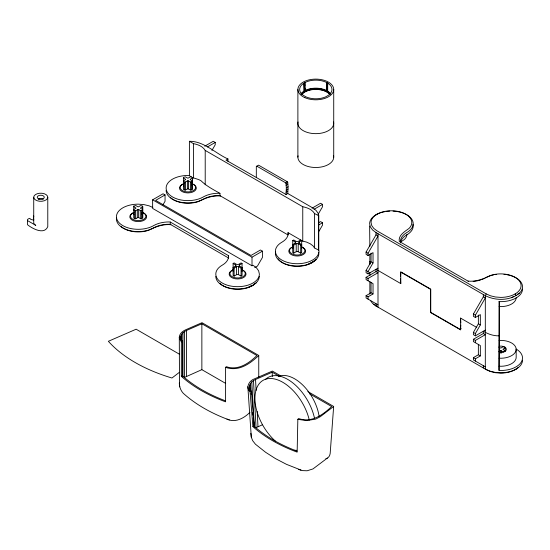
<?xml version="1.0" encoding="UTF-8"?>
<svg xmlns="http://www.w3.org/2000/svg" width="550" height="550" viewBox="0 0 550 550"><rect width="100%" height="100%" fill="white"/><g stroke="black" fill="none" stroke-linecap="round" stroke-linejoin="round"><path stroke-width="0.82" d="M133.753 206.119L133.753 218.164L135.74 218.742L137.871 217.532A0.694 0.399 0 0 1 138.572 217.532L140.704 218.742L142.697 218.164L142.697 206.119L140.704 205.542L138.572 206.752A0.694 0.399 0 0 1 137.871 206.752L135.74 205.542L133.753 206.119L133.753 206.69L135.843 207.928A0.694 0.399 0 0 1 135.843 208.326L133.753 209.557M134.743 218.742L134.743 210.705L133.753 210.134M135.74 218.742L135.74 210.705L137.871 209.495A0.694 0.399 0 0 1 138.572 209.495L140.704 210.705L142.697 210.134M137.692 217.607L137.692 209.577M138.751 217.607L138.751 209.577M140.704 218.742L140.704 210.705M141.701 218.742L141.701 210.705M141.9 214.266L141.701 212.774L142.697 212.197L142.89 213.689L141.701 214.376M228.566 258.61L228.408 257.895L170.259 224.331L170.259 222.035L169.029 221.939A21.78 12.574 0 0 0 153.622 225.624A21.78 12.574 0 0 1 118.099 221.547A21.78 12.574 0 0 1 138.222 204.153L143.859 204.586L149.112 205.837L152.873 207.508M191.386 176.859L190.389 176.859L188.258 178.069A0.694 0.399 0 0 1 187.557 178.069L185.426 176.859L183.439 177.43L183.439 189.482L185.426 190.053L187.557 188.843A0.694 0.399 0 0 1 188.258 188.843L190.389 190.053L192.376 189.482L192.376 177.43M184.429 190.053L184.429 182.022L183.439 181.445M185.426 190.053L185.426 182.022L187.557 180.812A0.694 0.399 0 0 1 188.258 180.812L190.389 182.022L192.376 181.445M187.378 188.925L187.378 180.895M188.437 188.925L188.437 180.895M190.389 190.053L190.389 182.022M191.386 190.053L191.386 182.022M191.586 185.577L191.386 184.085L192.376 183.514L192.576 185.006L191.386 185.694M193.456 178.056L193.456 143.632L189.399 141.288L189.399 175.711C192.748 178.461 197.147 178.502 200.826 180.586C206.326 186.017 213.146 189.523 219.945 193.346L219.945 195.642L288.028 234.946L288.028 232.657L302.761 241.161L306.343 242.021L310.131 243.698L313.032 245.877L314.518 247.947L318.773 250.181L318.773 215.758L318.251 213.476L316.078 210.444L312.613 207.838L287.774 193.497L286.034 194.501L225.968 160.105L227.954 158.957L227.954 161.253M205.212 184.841L205.212 150.418C202.778 146.314 197.931 144.506 193.456 143.632M228.408 257.895L228.408 255.606L170.259 222.035M233.117 271.521L233.117 263.484L234.114 262.914L236.596 264.351A1.403 0.811 0 0 0 238.583 264.351L241.072 262.914L242.062 263.484L242.062 271.521M234.114 276.107L234.114 268.077L236.596 266.64A1.403 0.811 0 0 1 238.583 266.64L241.072 268.077L242.062 267.506L242.062 275.536L241.072 276.107L238.583 274.677A1.403 0.811 0 0 0 236.596 274.677L234.114 276.107L233.117 275.536L233.117 267.506L235.606 266.069A1.403 0.811 0 0 0 235.606 264.921L233.117 263.484M236.596 274.677L236.596 266.64M238.583 274.677L238.583 266.64M162.979 204.827L165.055 201.238L165.055 194.927L163.061 193.786L152.632 199.808L152.632 208.416L252.003 265.781L252.003 257.18L262.433 251.151L262.433 257.462L257.462 266.069L254.726 267.651M292.738 248.572L292.738 240.542L293.734 239.965L296.216 241.402A1.403 0.811 0 0 0 298.203 241.402L300.692 239.965M293.734 253.158L293.734 245.128L296.216 243.698A1.403 0.811 0 0 1 298.203 243.698L300.692 245.128L301.682 244.558L301.682 252.587L300.692 253.158L298.203 251.728A1.403 0.811 0 0 0 296.216 251.728L293.734 253.158L292.738 252.587L292.738 244.558L295.226 243.121A1.403 0.811 0 0 0 295.226 241.972L292.738 240.542M296.216 251.728L296.216 243.698M298.203 251.728L298.203 243.698M302.761 241.161L302.761 206.738L205.212 150.418M314.518 247.947L314.518 213.531C312.077 209.419 307.237 207.618 302.761 206.738M312.049 208.168L320.561 203.246L322.554 204.394L322.554 206.69L317.996 214.583M461.134 328.57L459.979 329.237L431.262 312.661L430.76 311.795L430.76 289.135L400.654 271.755L400.854 283.628L376.007 269.287L376.007 271.583L366.073 277.317L366.073 279.613L373.031 283.628L373.031 293.954L371.044 292.806L366.073 295.68L366.073 297.969L378.001 304.858L378.001 307.154M368.06 299.118L368.06 296.821L373.031 293.954M369.854 264.729L369.854 254.65M369.854 246.256L369.627 225.974M377.994 233.716L378.001 268.139L368.06 273.879L368.06 271.583L373.031 262.976L373.031 252.649L368.06 255.516L366.073 254.368L366.073 252.079L376.007 234.864L376.007 232.567L372.549 229.962L370.37 226.93L369.627 223.678A21.78 12.574 0 0 1 380.524 212.788M378.001 304.858L378.001 268.139M400.551 276.574L400.854 272.731L401.349 272.442L430.066 289.025L430.561 289.884L430.561 312.544L460.673 329.924L460.673 318.168M516.12 349.03A21.78 12.574 0 0 1 520.843 362.739A21.78 12.574 0 0 1 500.72 370.501L499.029 370.37L499.228 301.414L499.228 335.837C493.68 336.036 488.084 334.118 483.326 331.244L483.326 333.541L473.392 339.281L473.392 341.571L480.349 345.586L480.349 355.919L478.362 354.771L473.392 357.638L473.392 359.934L485.313 366.816M478.362 315.047L478.362 323.785L473.392 332.393L473.392 334.689L475.379 335.837L485.313 330.096L485.313 295.68L486.241 293.92L490.538 295.817L495.447 296.993L500.72 297.392A20.364 11.756 0 0 0 520.389 282.597A20.364 11.756 0 0 0 490.538 275.454C483.587 278.994 475.956 281.854 468.022 281.105M483.326 294.532L483.326 296.821L473.392 314.036L473.392 316.332L475.379 317.481L480.349 314.607L480.349 324.933L475.379 333.541L475.379 335.837M475.379 361.082L475.379 358.786L480.349 355.919M475.379 342.719L475.379 340.423L485.313 334.689L483.326 333.541M475.379 317.481L475.379 315.184L485.313 297.969L483.326 296.821M478.362 354.771L478.362 344.444M483.326 367.964L483.326 365.668M485.313 330.096L485.313 369.112L489.83 371.112L495.082 372.364L500.72 372.797A21.78 12.574 0 0 0 522.5 360.216M499.228 335.837L499.029 370.37M498.884 351.526L500.369 350.694A0.694 0.399 0 0 1 501.064 350.694L503.202 351.897L505.189 351.326L505.189 347.311L503.202 346.734L501.064 347.944A0.694 0.399 0 0 1 500.369 347.944L498.884 347.112M309.361 393.669L331.65 406.539C322.431 415.223 311.596 422.978 298.54 418.55L297.839 419.334L297.151 452.114L296.223 451.797A147.414 85.106 0 0 1 253.44 427.103L252.904 426.566L250.058 391.744C245.252 387.434 249.349 380.408 254.574 378.806L272.353 371.064L280.479 375.76M326.707 90.626L326.308 90.86L326.707 82.596L326.707 87.416M327.236 82.864L328.632 83.779A16.163 9.329 0 0 1 328.632 95.143L325.648 96.862A16.163 9.329 0 0 1 305.972 96.862L302.988 95.143A16.163 9.329 0 0 1 302.988 83.779L305.972 82.06A16.163 9.329 0 0 1 325.648 82.06L327.236 82.864L326.837 91.128L328.185 92.008A15.599 9.006 0 0 1 330.22 94.05M327.697 91.204L327.298 91.431L327.697 83.167L327.697 91.204L328.632 91.816A16.163 9.329 0 0 1 330.736 93.926M307.808 391.531L333.657 406.457L330.309 451.667A13.984 8.078 60 0 1 327.367 458.081L312.978 468.923L307.127 470.779L302.349 470.601L286.522 464.358L275.529 458.638L265.616 452.293L255.427 444.201L252.684 440.694L251.295 437.168L247.844 386.609M286.034 194.501L286.33 187.791L286.034 183.597L285.539 182.738L256.816 166.162M287.774 193.497L288.069 186.78L287.774 182.593L287.279 181.734L258.555 165.158L256.321 166.444L256.321 177.347M460.769 325.105L460.474 328.955M179.486 384.656L179.3 337.088C179.568 333.616 182.559 331.183 185.536 329.856L201.994 322.692L258.754 355.465L258.754 377.561M180.709 339.653C179.905 335.562 182.724 331.877 186.436 330.481L201.864 323.764L256.898 355.541C248.792 363.454 237.985 370.824 226.242 366.664L225.596 367.379L225.596 401.803L224.668 401.493A147.414 85.106 0 0 1 181.892 376.798L181.349 376.262L181.349 341.839L179.486 338.759L179.3 337.088M249.576 390.026C248.215 385.426 251.302 381.04 255.544 379.479L272.209 372.226L279.641 376.516M259.373 276.396C259.105 280.782 255.599 283.869 251.989 285.856M211.922 150.466L215.236 144.733L215.236 142.436L213.249 141.288L204.731 146.204M318.828 231.502L322.554 225.046L322.554 222.757L320.561 221.609L318.436 222.839M368.06 255.516L368.06 253.22L378.001 236.012L376.007 234.864M368.06 273.879L366.073 272.731L366.073 270.435L371.044 261.827L371.044 253.089M311.609 262.907C315.356 260.851 319.591 257.173 318.773 252.478M179.389 372.322L171.964 378.008A147.414 85.106 0 0 1 108.364 341.296L136.132 329.209L179.623 354.324M258.754 355.465C249.556 364.203 238.631 371.779 225.596 367.379M249.947 412.273C244.186 418.227 235.125 423.149 226.923 419.086C211.062 413.002 195.924 404.683 183.253 393.277C180.668 390.486 179.348 386.767 179.3 382.979M333.657 406.457L320.251 416.721L315.728 419.079L306.735 420.612L297.839 419.334M376.007 232.567L485.313 295.68C495.935 301.015 510.194 300.884 519.585 293.074A21.78 12.574 0 0 0 507.134 274.766M304.315 89.134L303.916 83.167L303.916 91.204L304.315 91.431L304.315 89.134L305.305 88.564L304.906 82.596L304.906 85.807M303.916 91.204L302.988 91.816A16.163 9.329 0 0 0 300.877 93.926M326.837 91.128L325.304 90.351A15.599 9.006 0 0 0 306.309 90.351L303.435 92.008A15.599 9.006 0 0 0 301.393 94.05M189.399 141.288C204.084 141.144 215.242 153.319 227.954 158.957M207.426 146.946L215.236 142.436M189.399 175.711L187.907 175.471A21.78 12.574 0 0 0 167.784 192.857A21.78 12.574 0 0 0 203.308 196.941A21.78 12.574 0 0 1 218.714 193.256L219.945 193.346M183.439 180.874L185.529 179.644A0.694 0.399 0 0 0 185.529 179.238L183.439 178.008L183.439 177.43M165.055 194.927L155.609 200.379L251.006 255.454L260.446 250.002L262.433 251.151M141.9 213.118L142.89 212.541M191.586 184.429L192.576 183.858M285.539 182.738L287.279 181.734M286.034 183.597L287.774 182.593M286.034 185.322L287.774 184.319M286.33 187.791L288.069 186.78M286.33 190.08L288.069 189.076M286.034 192.204L287.774 191.201M314.036 209.316L322.554 204.394M314.518 213.531L318.773 215.758M239.58 266.53L239.58 264.921L242.062 263.484M319 224.806L322.554 222.757M252.003 265.781L252.993 265.21L256.458 267.816L258.631 270.847L259.373 274.099A21.78 12.574 0 0 1 229.254 285.718A21.78 12.574 0 0 1 222.186 265.21A21.78 12.574 0 0 0 228.566 256.314L228.408 255.606M299.2 243.581L299.2 241.972L301.682 240.542L301.682 248.572M215.806 276.396A21.78 12.574 0 0 0 248.483 287.286L251.384 285.615M253.557 284.357L256.458 282.686M275.619 251.804A21.78 12.574 0 0 0 285.113 263.904A21.78 12.574 0 0 0 308.103 264.337L311.004 262.666M312.455 261.827L316.078 259.738M366.073 277.317L368.06 278.465L378.001 272.731L376.007 271.583M511.61 297.674L513.783 296.423M517.406 294.326L519.585 293.074M505.189 347.882L503.099 349.119A0.694 0.399 0 0 0 503.099 349.518L505.189 350.756M376.007 214.782L377.011 214.218M515.116 369.683L516.12 369.112M225.665 383.398L201.864 369.662L184.511 377.396L184.511 331.499M262.618 424.669L256.066 427.701L253.474 380.579M248.483 287.286L252.993 285.285M308.103 264.337L312.613 262.343M181.349 341.839L182.6 341.461L182.6 375.884L183.067 376.351A146.004 84.294 0 0 0 225.438 400.812M181.349 376.262L182.6 375.884M250.058 391.744L251.405 391.339L254.155 426.188L254.623 426.656A146.004 84.294 0 0 0 296.993 451.117M252.904 426.566L254.155 426.188L253.241 417.746M184.429 182.022L185.426 182.022M134.743 210.705L135.74 210.705M219.945 195.642L218.714 195.553A21.78 12.574 0 0 0 203.308 199.231A21.78 12.574 0 0 1 179.568 201.96A21.78 12.574 0 0 1 166.127 190.341M220.605 196.02C212.671 195.271 205.04 198.131 198.089 201.671A20.364 11.756 0 0 1 170.273 197.367M170.259 224.331L169.029 224.235A21.78 12.574 0 0 0 153.622 227.92A21.78 12.574 0 0 1 128.59 230.306A21.78 12.574 0 0 1 116.627 217.387M170.919 224.709C162.986 223.96 155.354 226.813 148.404 230.354A20.364 11.756 0 0 1 121.137 226.572M499.029 301.524L500.72 301.654A21.78 12.574 0 0 0 522.5 289.08M229.384 419.918L226.923 419.086M300.933 470.223L298.478 469.397M326.308 88.564L327.298 89.134M468.676 281.483L399.266 241.409C398.166 235.159 404.855 231.557 409.049 228.408A20.364 11.756 0 0 0 396.681 211.173A20.364 11.756 0 0 0 371.051 222.53L371.745 225.576L373.773 228.408L377.066 230.883L486.241 293.92M366.073 252.079L368.06 253.22M473.392 314.036L475.379 315.184M371.044 261.827L373.031 262.976M478.362 323.785L480.349 324.933M476.754 327.449L460.474 318.051L460.769 322.816M366.073 270.435L368.06 271.583M473.392 332.393L475.379 333.541M473.392 339.281L475.379 340.423M192.376 180.874L190.286 179.644A0.694 0.399 0 0 1 190.286 179.238L192.376 178.008L192.376 188.904M301.682 244.558L299.2 243.121A1.403 0.811 0 0 1 299.2 241.972M292.738 244.558L293.734 245.128M366.073 295.68L368.06 296.821M473.392 357.638L475.379 358.786M370.37 300.369L372.549 303.401L376.007 306.006L486.241 369.648L490.538 371.546L495.447 372.721L500.72 373.127A20.364 11.756 0 0 0 518.354 367.242M152.632 199.808L252.003 257.18M142.697 209.557L140.601 208.326A0.694 0.399 0 0 1 140.601 207.928L142.697 206.69L142.697 217.594M242.062 267.506L239.58 266.069A1.403 0.811 0 0 1 239.58 264.921M233.117 267.506L234.114 268.077M27.5 220.584L35.791 225.369A7.026 4.056 0 0 1 33.729 222.502L33.729 197.251M373.773 304.136L377.066 306.618M33.873 216.294L33.55 215.944L33.55 220.076M251.405 391.339L250.229 389.861L249.363 386.629M182.6 341.461L181.514 340.093L180.709 337.102M515.116 293.947L516.12 295.673M400.599 242.179L400.434 241.464A21.78 12.574 0 0 1 406.814 232.567A21.78 12.574 0 0 0 397.829 211.661M369.854 261.367L370.37 263.649M318.773 250.181L318.993 251.151A21.78 12.574 0 0 1 288.874 262.769A21.78 12.574 0 0 1 281.813 242.261A21.78 12.574 0 0 0 288.193 233.365L288.028 232.657M250.855 433.29L251.041 434.961M251.109 435.524L251.295 437.168M179.554 385.22L179.74 386.863M252.691 412.672L252.966 415.209M304.377 82.864L304.776 91.128M249.549 388.286L249.652 389.978M249.686 384.966L250.058 390.926M250.504 383.364L250.965 391.036M251.068 392.748L251.171 394.453M251.783 381.879L254.403 427.199M255.544 379.479L256.114 390.438M257.201 411.51L257.984 426.683M400.551 278.871L400.654 283.511M272.209 372.226L272.319 376.489M499.104 340.443A15.455 8.924 0 0 1 516.175 349.319L516.175 357.349A15.455 8.924 0 0 1 499.104 366.224M501.249 350.769L501.249 353.183M500.191 350.769L500.191 353.183M376.007 303.71L376.007 306.006M371.044 282.48L371.044 292.806M369.854 272.284L369.854 275.639M369.854 281.518L369.854 294.113M368.06 278.465L368.06 280.761M333.726 89.464L333.726 157.162M318.574 215.868L318.574 250.291M305.305 88.564L305.305 90.86L304.906 90.626L305.972 90.09A16.163 9.329 0 0 1 325.648 90.09M300.692 245.128L300.692 253.158M297.887 89.464L297.887 157.162M295.226 241.972L295.226 243.581M241.072 268.077L241.072 276.107M235.606 264.921L235.606 266.53M201.864 323.764L201.864 369.662M186.436 330.481L186.436 376.379M183.439 185.467L183.439 186.038M182.951 332.702L182.951 376.901M181.768 334.077L181.768 340.876M181.012 335.562L181.012 339.811M133.753 214.149L133.753 214.72M47.781 197.251A7.026 4.056 0 0 1 37.242 200.764A7.026 4.056 0 0 1 37.242 193.738A7.026 4.056 0 0 1 47.781 197.251L47.781 226.634C44.248 235.304 31.969 228.374 27.5 224.716L27.5 219.436L29.397 218.343L30.003 218.529A3.162 1.829 0 0 0 33.873 219.821M327.374 458.088A14.259 8.236 60 0 1 325.847 458.631M278.314 376.502A35.131 20.281 60 0 1 302.83 385.124A35.131 20.281 60 0 1 319.117 416.398M296.677 450.264A39.346 22.715 60 0 1 294.25 450.299M275.564 441.286A39.346 22.715 60 0 1 262.666 380.586A39.346 22.715 60 0 1 309.299 420.069M265.664 379.239A39.346 22.715 60 0 1 293.164 383.164A39.346 22.715 60 0 1 314.607 418.743M38.273 199.258A3.513 2.028 0 0 1 43.244 199.258M255.228 283.422A20.364 11.756 0 0 1 219.952 283.422M242.021 269.871A7.728 4.462 0 0 1 243.217 276.588A7.728 4.462 0 0 1 231.529 276.293A7.728 4.462 0 0 1 233.729 269.665M241.808 269.885A8.429 4.867 0 0 1 244.049 277.228A8.429 4.867 0 0 1 231.131 277.228A8.429 4.867 0 0 1 233.372 269.885M142.086 212.293A7.728 4.462 0 0 1 144.286 218.928A7.728 4.462 0 0 1 132.598 219.216A7.728 4.462 0 0 1 133.787 212.499M142.436 212.513A8.429 4.867 0 0 1 144.684 219.863A8.429 4.867 0 0 1 131.766 219.863A8.429 4.867 0 0 1 134.007 212.513M516.175 349.319A15.455 8.924 0 0 1 499.104 358.194M499.263 346.184A5.624 3.245 0 0 1 506.337 349.319A5.624 3.245 0 0 1 499.263 352.454M516.175 297.688A15.455 8.924 0 0 1 499.104 306.563M381.232 212.561A21.78 12.574 0 0 1 385 211.661M386.561 211.42A21.78 12.574 0 0 1 389.792 211.138M393.037 211.138A21.78 12.574 0 0 1 396.268 211.42M413.009 224.331A21.78 12.574 0 0 1 406.814 234.864A21.78 12.574 0 0 0 400.482 242.935M485.313 277.894A21.78 12.574 0 0 1 493.529 274.911M495.082 274.636A21.78 12.574 0 0 1 496.664 274.429M503.965 274.347A21.78 12.574 0 0 1 506.357 274.636M484.632 278.266A21.78 12.574 0 0 1 481.614 279.606M480.803 279.888A21.78 12.574 0 0 1 473.165 281.435M406.869 234.575A15.455 8.924 0 0 1 400.496 241.801M333.568 121.963A17.916 10.347 0 0 1 315.81 133.657A17.916 10.347 0 0 1 298.045 121.963M301.854 94.559A15.104 8.724 0 0 1 315.81 89.176A15.104 8.724 0 0 1 329.766 94.559M301.812 94.091A16.163 9.329 0 0 1 329.801 94.091M333.568 155.808A17.916 10.347 0 0 1 315.81 167.502A17.916 10.347 0 0 1 298.045 155.808M192.122 183.831A8.429 4.867 0 0 1 194.363 191.173A8.429 4.867 0 0 1 181.445 191.173A8.429 4.867 0 0 1 183.693 183.831M301.428 246.936A8.429 4.867 0 0 1 303.669 254.279A8.429 4.867 0 0 1 290.751 254.279A8.429 4.867 0 0 1 292.999 246.936M315.817 259.38A20.364 11.756 0 0 1 296.677 266.351A20.364 11.756 0 0 1 278.197 258.809M301.641 246.923A7.728 4.462 0 0 1 302.988 253.543A7.728 4.462 0 0 1 291.438 253.543A7.728 4.462 0 0 1 292.779 246.923M192.342 183.817A7.728 4.462 0 0 1 193.531 190.534A7.728 4.462 0 0 1 181.844 190.238A7.728 4.462 0 0 1 184.044 183.611M39.002 199.011A3.513 2.028 0 0 0 44.268 197.251A3.513 2.028 0 0 0 39.002 195.498A3.513 2.028 0 0 0 39.002 199.011M304.899 97.666A17.916 10.347 0 0 0 333.568 90.812A17.916 10.347 0 0 0 308.949 79.901A17.916 10.347 0 0 0 304.899 97.666"/></g></svg>
